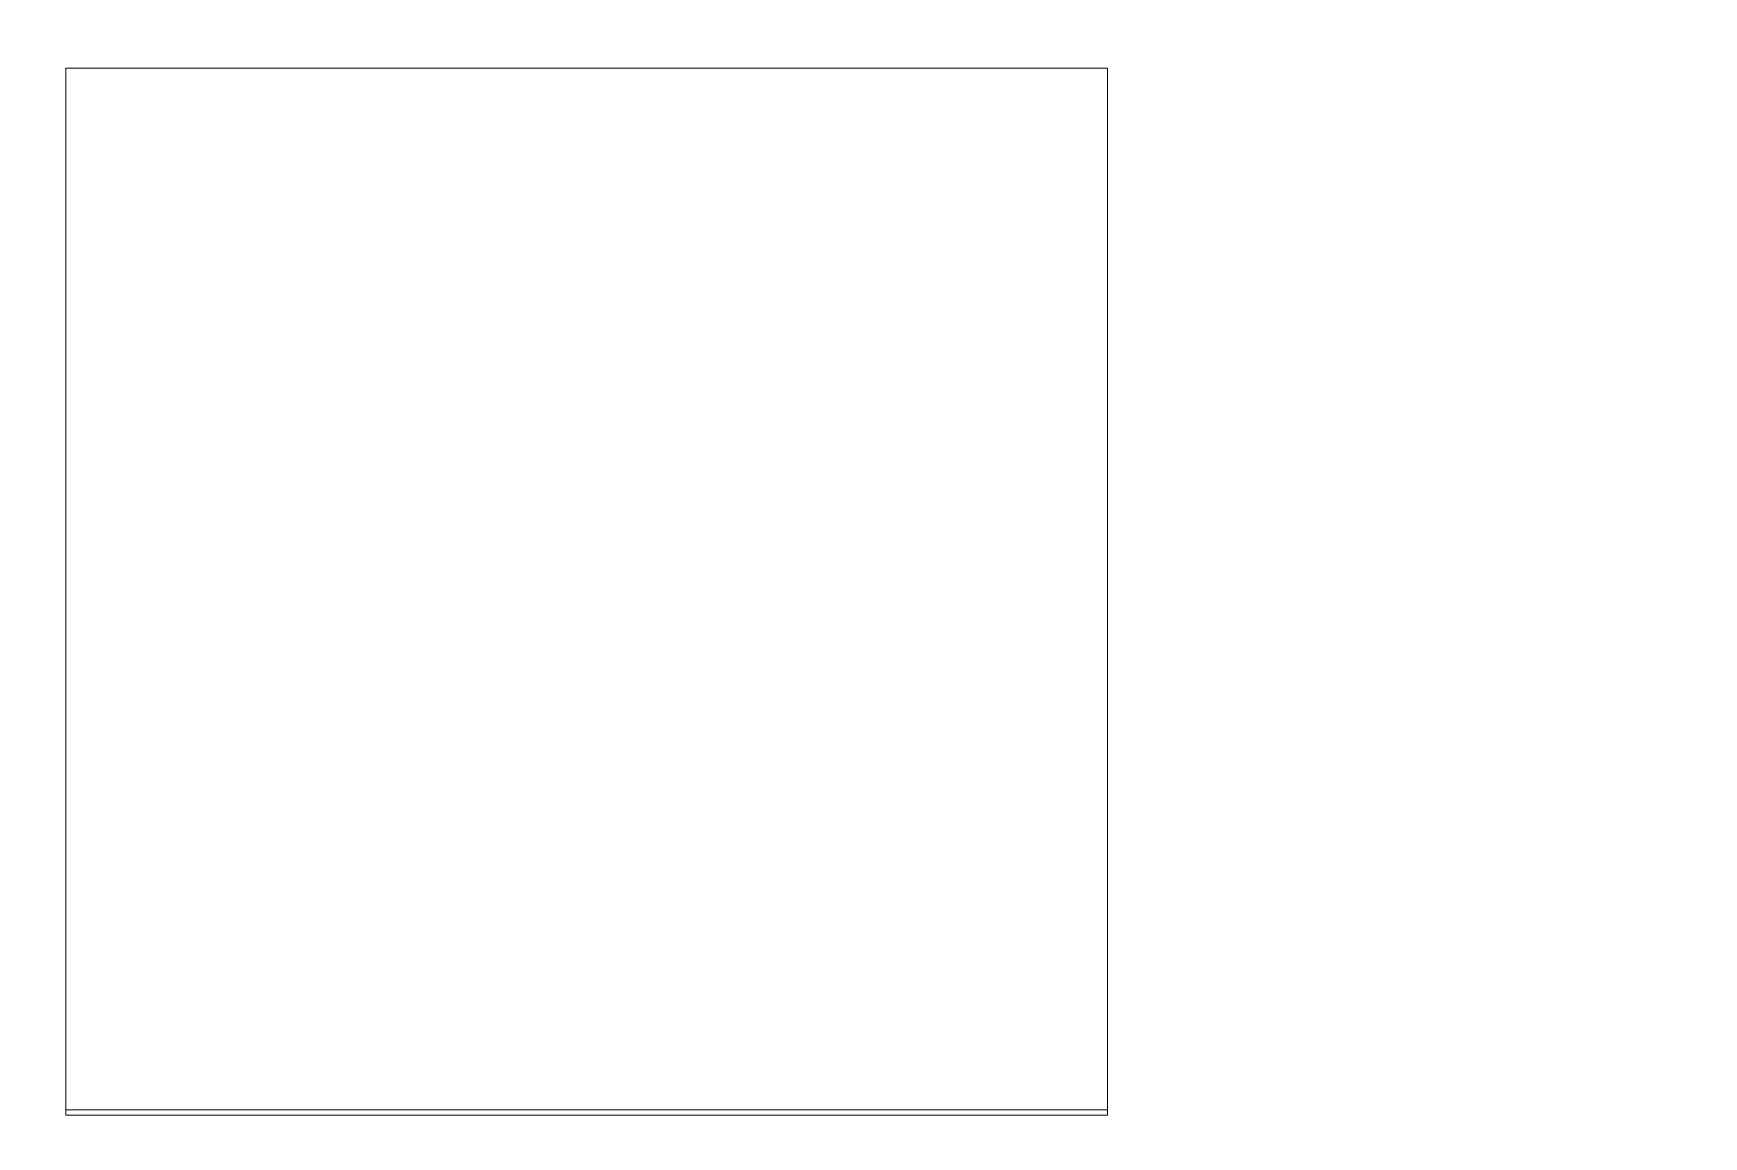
# Model space of a CAD drawing. Header units: millimetres. Extents: x 1359 to 3577, y 1333 to 3557.
# Drawn here: x 2571.503 to 2575.03, y 3324.925 to 3327.255 of the extents above; entities that cross this region are included whole.
import ezdxf

# ---------------------------------------------------------------- set-up
doc = ezdxf.new("R2010")
doc.units = ezdxf.units.MM
doc.set_wipeout_variables(frame=1)
doc.layers.add('000-PI-Oprema', color=30, linetype='Continuous', lineweight=5)
doc.layers.add('002-PI-Kabelska kanalica', color=150, linetype='Continuous')

# ---------------------------------------------------------------- blocks, each defined once
blk = doc.blocks.new('6ES7515-2AN03-0AB0')
blk.add_wipeout([(49766.6555, 38535.9127), (49836.4555, 38535.9127), (49836.4555, 38388.9127), (49766.6555, 38388.9127)])
at = {"layer": '000-PI-Oprema', "color": 0, "linetype": 'ByBlock', "lineweight": 0}
for p, q in [((49783.8555, 38533.0114), (49781.6555, 38533.0114)), ((49781.6555, 38533.0114), (49781.6555, 38530.8111)), ((49783.8555, 38533.0114), (49781.6555, 38533.0114)), ((49781.6555, 38533.0114), (49781.6555, 38530.8111)), ((49783.8555, 38530.8111), (49783.8555, 38533.0114)), ((49783.8555, 38530.8111), (49783.8555, 38533.0114)), ((49781.6555, 38530.8111), (49783.8555, 38530.8111)), ((49781.6555, 38530.8111), (49781.6555, 38530.8)), ((49781.6555, 38530.8111), (49783.8555, 38530.8111)), ((49781.6555, 38530.8111), (49781.6555, 38530.8)), ((49783.8555, 38530.8), (49781.6555, 38530.8)), ((49783.8555, 38530.8), (49781.6555, 38530.8)), ((49783.8555, 38530.8111), (49783.8555, 38530.8)), ((49783.8555, 38530.8111), (49783.8555, 38530.8))]:
    blk.add_line(p, q, dxfattribs=at)
blk = doc.blocks.new('6ES7590-1AB60-0AA0')
for p, q in [((4304.2302, 2988.4138), (4144.2302, 2988.4138)), ((4304.2302, 2988.3526), (4144.2302, 2988.3526))]:
    blk.add_line(p, q)

msp = doc.modelspace()

# ---------------------------------------------------------------- block references
msp.add_blockref('6ES7590-1AB60-0AA0', (-1597.6589, 337.6692))

# ---------------------------------------------------------------- next in the draw order: block references
at = {"layer": '002-PI-Kabelska kanalica', "color": 0, "linetype": 'ByBlock', "lineweight": 0}
msp.add_blockref('6ES7515-2AN03-0AB0', (-47210.0843, -35205.8297), dxfattribs=at)

doc.saveas('drawing.dxf')
